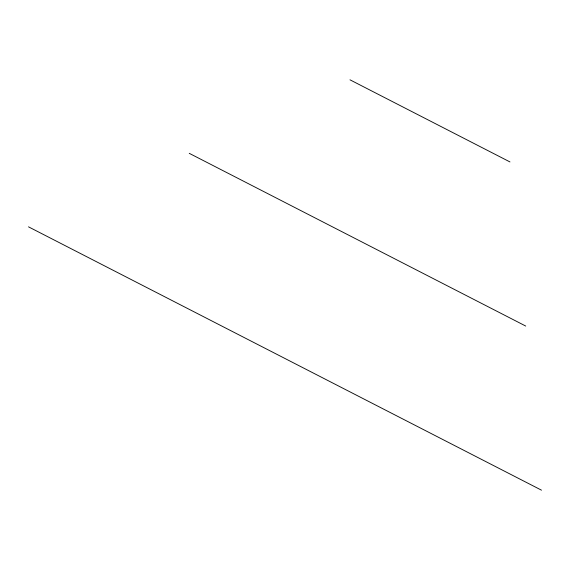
<?xml version="1.0" encoding="UTF-8"?>
<svg xmlns="http://www.w3.org/2000/svg" width="570" height="570" viewBox="0 0 570 570"><rect width="100%" height="100%" fill="white"/><g stroke="black" fill="none" stroke-linecap="round" stroke-linejoin="round"><path stroke-width="0.85" d="M349.994 79.821L509.965 161.937M189.247 153.323L525.732 326.061M28.5 226.832L541.5 490.179"/></g></svg>
